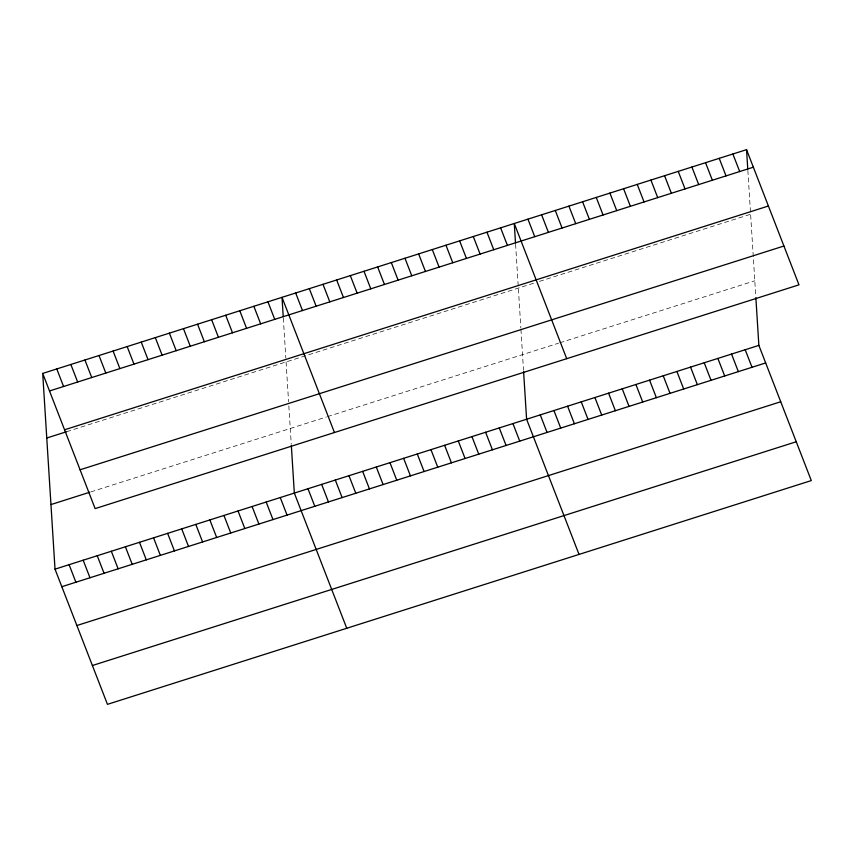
<?xml version="1.0" encoding="UTF-8"?>
<svg xmlns="http://www.w3.org/2000/svg" width="854" height="854" viewBox="0 0 854 854"><rect width="100%" height="100%" fill="white"/><g stroke="black" fill="none" stroke-linecap="round" stroke-linejoin="round"><path stroke-width="0.64" stroke-dasharray="4.27 3.2" d="M66.708 431.676L534.487 282.962M539.461 281.382L750.613 214.247M90.834 491.893L326.281 417.03M327.52 416.635L558.548 343.191M559.797 342.796L754.797 280.795M747.848 170.32L755.779 296.295M515.581 244.169L520.855 328.021M520.94 329.356L523.502 370.145M283.304 318.008L285.834 358.061M286.069 361.936L288.588 401.871M288.833 405.863L291.235 443.984"/><path stroke-width="1.28" d="M42.7 373.422L746.545 149.653L798.981 284.841L95.136 508.61L42.7 373.422L55.019 569.159L107.455 704.347L811.3 480.578L758.864 345.39L755.854 297.587M49.511 390.972L753.356 167.203M64.562 429.797L768.408 206.017M46.767 438.017L66.708 431.676M80.073 469.785L783.929 246.016M50.952 504.565L89.67 492.256M55.019 569.159L758.864 345.39M61.819 586.709L765.675 362.939M76.881 625.523L780.727 401.754M92.392 665.522L796.238 441.753M732.881 153.998L739.692 171.547M719.217 158.342L726.028 175.892M705.553 162.687L712.364 180.237M691.9 167.032L698.7 184.571M678.236 171.376L685.036 188.915M745.2 349.734L752.011 367.284M664.572 175.721L671.372 193.26M731.536 354.079L738.347 371.629M650.908 180.066L657.708 197.605M717.872 358.424L724.683 375.963M637.244 184.4L644.044 201.95M704.219 362.769L711.019 380.308M623.58 188.745L630.391 206.294M690.555 367.113L697.355 384.652M609.916 193.089L616.727 210.639M676.891 371.458L683.691 388.997M596.252 197.434L603.063 214.984M663.227 375.792L670.027 393.342M582.588 201.779L589.399 219.329M649.563 380.137L656.363 397.686M568.924 206.124L575.735 223.673M635.899 384.481L642.71 402.031M555.271 210.468L562.071 228.018M622.235 388.826L629.046 406.376M541.607 214.813L548.407 232.363M608.571 393.171L615.382 410.721M527.943 219.158L534.743 236.697M594.907 397.516L601.718 415.065M566.714 358.68L514.279 223.502L515.496 242.878M581.243 401.86L588.054 419.41M500.615 227.847L507.425 245.386M567.59 406.205L574.39 423.744M486.951 232.192L493.761 249.731M553.926 410.55L560.726 428.089M473.287 236.526L480.097 254.076M540.262 414.895L547.062 432.434M459.623 240.871L466.433 258.42M579.033 554.417L526.598 419.239L523.587 371.437M445.959 245.215L452.769 262.765M512.934 423.573L519.734 441.123M432.295 249.56L439.105 267.11M499.27 427.918L506.08 445.468M418.641 253.905L425.441 271.455M485.606 432.263L492.416 449.812M404.977 258.25L411.777 275.799M471.942 436.607L478.752 454.157M391.313 262.594L398.113 280.144M458.278 440.952L465.088 458.502M377.649 266.939L384.449 284.478M444.614 445.297L451.424 462.847M363.985 271.284L370.796 288.823M430.96 449.642L437.76 467.191M350.321 275.628L357.132 293.168M417.296 453.986L424.096 471.536M336.657 279.973L343.468 297.512M403.632 458.331L410.432 475.87M322.993 284.307L329.804 301.857M389.968 462.676L396.768 480.215M309.329 288.652L316.14 306.202M376.304 467.021L383.104 484.56M295.676 292.997L302.476 310.546M362.64 471.365L369.451 488.904M334.448 432.53L282.012 297.341L283.229 316.717M348.976 475.699L355.787 493.249M267.932 301.814L274.732 319.364M335.312 480.044L342.123 497.594M253.851 306.298L260.662 323.837M321.648 484.389L328.459 501.938M239.782 310.771L246.582 328.32M307.984 488.734L314.795 506.283M225.702 315.243L232.501 332.793M346.756 628.266L294.331 493.078L291.321 445.276M211.621 319.716L218.432 337.266M280.251 497.551L287.051 515.101M197.552 324.2L204.352 341.739M266.17 502.035L272.981 519.574M183.471 328.673L190.271 346.222M252.101 506.507L258.901 524.046M169.391 333.145L176.202 350.695M238.02 510.98L244.82 528.53M155.311 337.618L162.121 355.168M223.94 515.453L230.751 533.003M141.241 342.102L148.041 359.641M209.86 519.937L216.67 537.476M127.161 346.575L133.971 364.124M195.79 524.409L202.59 541.948M113.08 351.047L119.891 368.597M181.71 528.882L188.52 546.432M99.011 355.52L105.811 373.07M167.63 533.355L174.44 550.905M84.93 360.004L91.741 377.543M153.56 537.839L160.36 555.378M70.85 364.477L77.661 382.026M139.48 542.311L146.29 559.85M56.78 368.949L63.58 386.499M125.399 546.784L132.21 564.334M111.33 551.257L118.13 568.807M97.249 555.73L104.06 573.28M83.169 560.213L89.98 577.752M69.099 564.686L75.899 582.236M746.545 149.653L747.762 169.028"/></g></svg>
